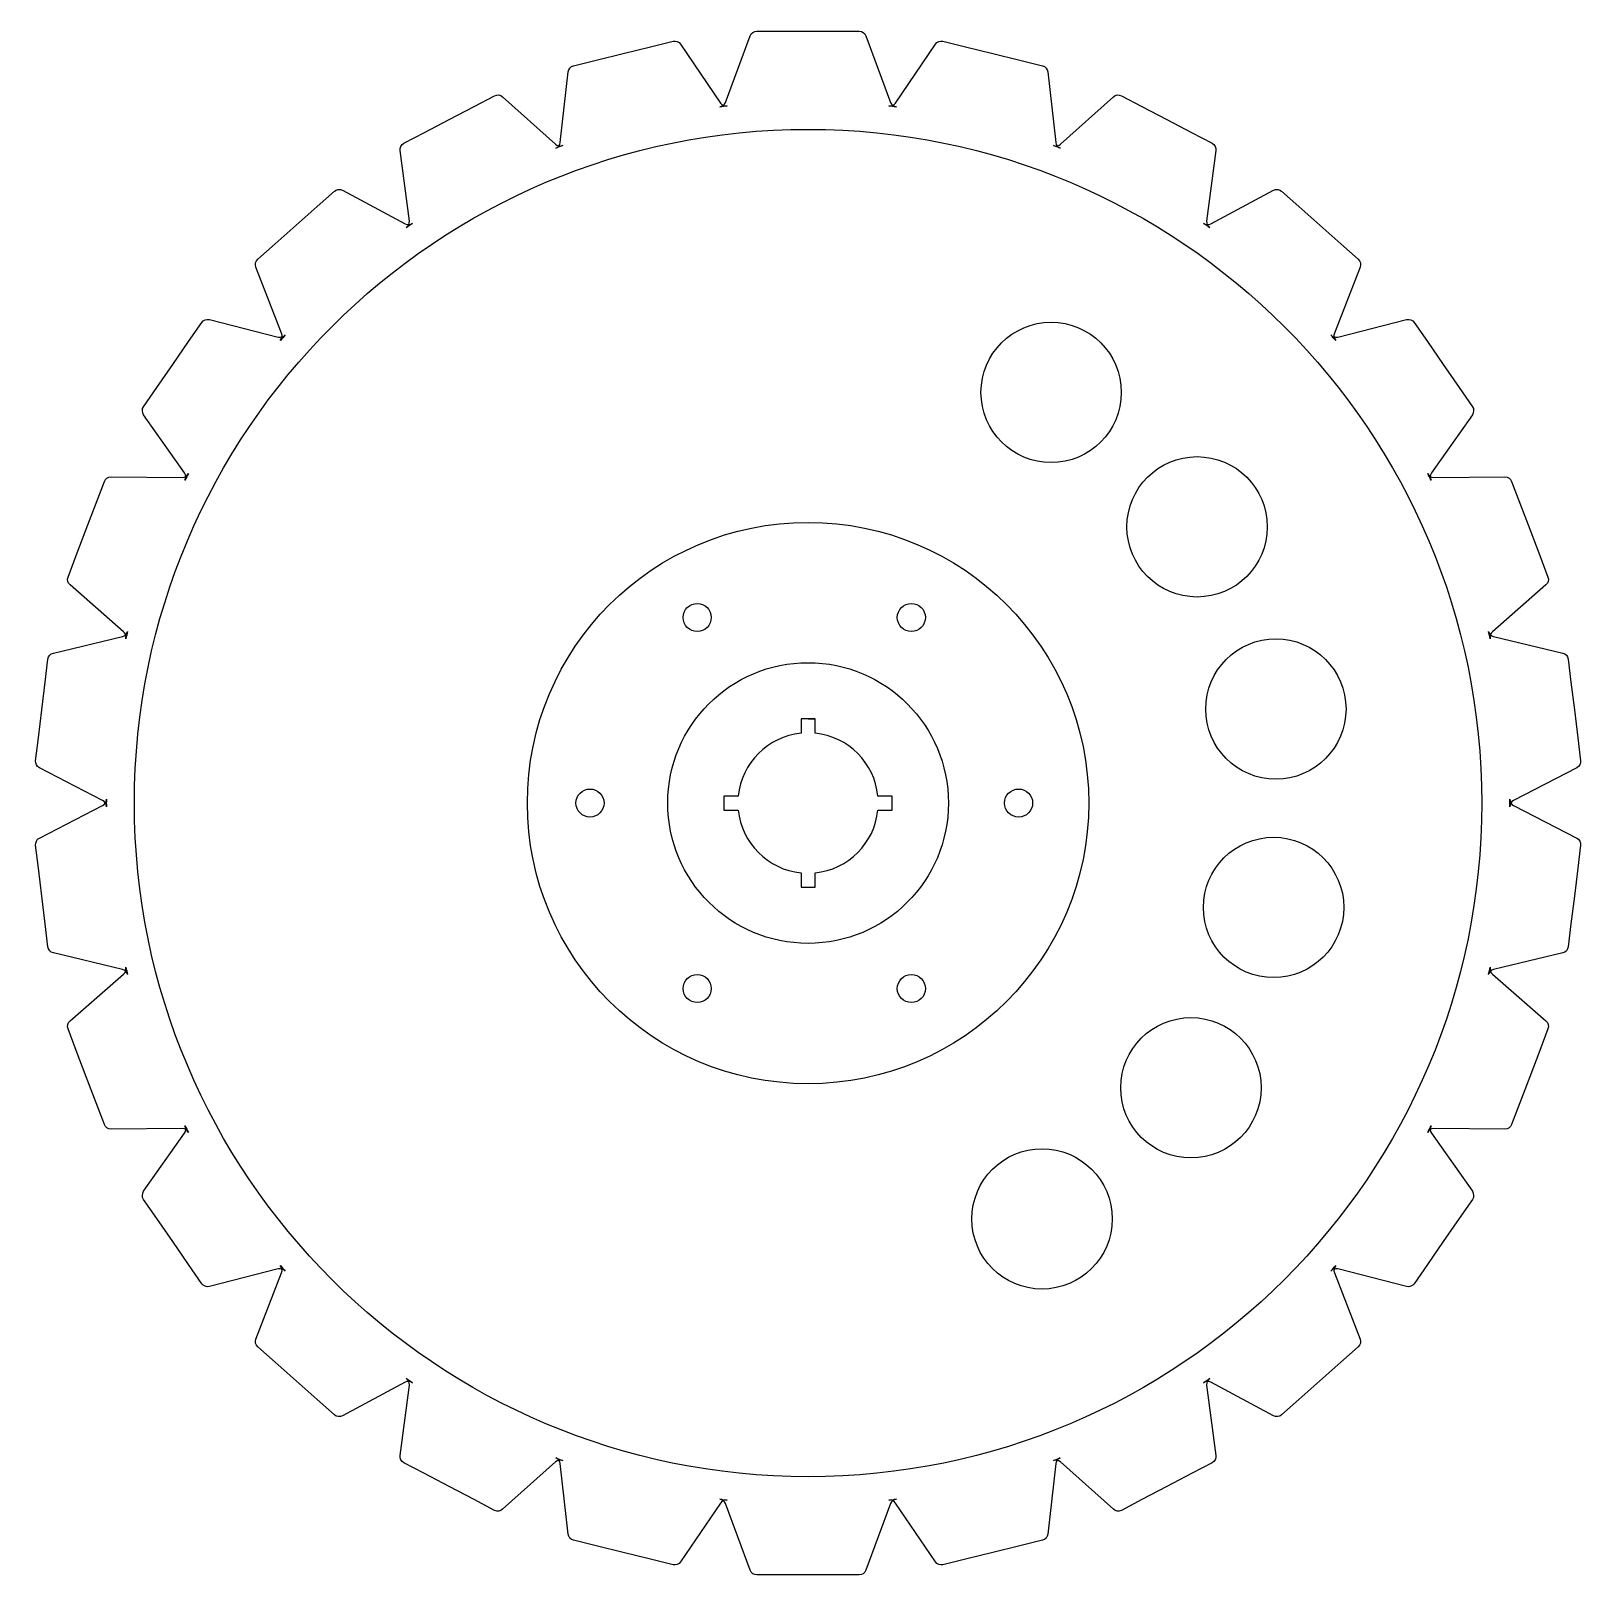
# Model space of a CAD drawing. Header units: millimetres. Extents: x 2951 to 4058, y 1194 to 2294.
import ezdxf

# ---------------------------------------------------------------- set-up
doc = ezdxf.new("R2010")
doc.units = ezdxf.units.MM

# ---------------------------------------------------------------- blocks, each defined once
blk = doc.blocks.new('*U2')
blk.add_lwpolyline([(-62.9, -27, 0.279243), (-58.8, -23.8), (-41.2, 23.7, -0.313547), (-36.5, 27), (-20, 27), (0, 27), (20, 27), (36.5, 27, -0.313547), (41.2, 23.7), (58.8, -23.8, 0.279243), (62.9, -27)], format="xyb")
blk = doc.blocks.new('*U3')
at = {"color": 0, "linetype": 'ByBlock', "lineweight": -2, "transparency": 16777216}
for p, rotation in [((3379.5, 2252), 13.84615384615382), ((3629.8, 2252), 346.1538461538463), ((3261.6, 2207.3), 27.69230769230769), ((3747.7, 2207.3), 332.3076923076924), ((3157.8, 2135.7), 41.53846153846155), ((3851.5, 2135.7), 318.4615384615385), ((3074.2, 2041.3), 55.38461538461539), ((3935.1, 2041.3), 304.6153846153846), ((3015.6, 1929.7), 69.23076923076923), ((3993.7, 1929.7), 290.7692307692308), ((2985.5, 1807.3), 83.0769230769231), ((4023.9, 1807.3), 276.923076923077), ((2985.5, 1681.2), 96.92307692307695), ((4023.9, 1681.2), 263.0769230769231), ((3015.6, 1558.8), 110.7692307692308), ((3993.7, 1558.8), 249.2307692307692), ((3074.2, 1447.1), 124.6153846153846), ((3935.1, 1447.1), 235.3846153846154), ((3157.8, 1352.7), 138.4615384615385), ((3851.5, 1352.7), 221.5384615384615), ((3261.6, 1281.1), 152.3076923076923), ((3747.7, 1281.1), 207.6923076923077), ((3379.5, 1236.4), 166.1538461538462), ((3629.8, 1236.4), 193.8461538461538), ((3504.7, 1221.2), 180)]:
    blk.add_blockref('*U2', p, dxfattribs=dict(at, rotation=rotation))
blk.add_blockref('*U2', (3504.7, 2267.2), dxfattribs=at)
blk = doc.blocks.new('*U6')
blk.add_circle((0, 0), 10)
blk = doc.blocks.new('*U7')
at = {"color": 0, "linetype": 'ByBlock', "lineweight": -2, "transparency": 16777216}
for p, rotation in [((3425.7, 1876.4), 119.9999999999999), ((3578.3, 1876.4), 59.99999999999997), ((3349.3, 1744.2), 180), ((3425.7, 1612), 239.9999999999999), ((3578.3, 1612), 299.9999999999998)]:
    blk.add_blockref('*U6', p, dxfattribs=dict(at, rotation=rotation))
blk.add_blockref('*U6', (3654.7, 1744.2), dxfattribs=at)
blk = doc.blocks.new('*U8')
blk.add_circle((0, 0), 50)
blk = doc.blocks.new('*U9')
at = {"color": 0, "linetype": 'ByBlock', "lineweight": -2, "transparency": 16777216}
blk.add_blockref('*U8', (3677.9, 2036.8), dxfattribs=at)
for p, rotation in [((3781.9, 1941), 336.0000000000001), ((3838, 1811.2), 312), ((3836.4, 1669.8), 288.0000000000001), ((3777.5, 1541.3), 264.0000000000001), ((3671.4, 1447.9), 240.0000000000001)]:
    blk.add_blockref('*U8', p, dxfattribs=dict(at, rotation=rotation))
blk = doc.blocks.new('*U10')
blk.add_lwpolyline([(5, -5.1), (5, 5.1), (0, 5.1), (-5, 5.1), (-5, -5.1)])
blk = doc.blocks.new('*U11')
at = {"color": 0, "linetype": 'ByBlock', "lineweight": -2, "transparency": 16777216}
blk.add_blockref('*U10', (3504.7, 1799.1), dxfattribs=at)
for p, rotation in [((3449.8, 1744.2), 90), ((3559.5, 1744.2), 269.9999999999999), ((3504.7, 1689.4), 180)]:
    blk.add_blockref('*U10', p, dxfattribs=dict(at, rotation=rotation))

msp = doc.modelspace()

# ---------------------------------------------------------------- linework, layer by layer
for p, q in [((3544.7, 2294.2), (3544.7, 2294.2)), ((3544.7, 2294.2), (3544.7, 2294.2)), ((3544.7, 2294.2), (3544.7, 2294.2)), ((3504.7, 1804.2), (3509.7, 1804.2)), ((3704.7, 1744.2), (3704.7, 1744.2))]:
    msp.add_line(p, q)
for radius in [480, 200, 100]:
    msp.add_circle((3504.7, 1744.2), radius)
for radius, start, end in [(500, 96.6194, 97.2267), (500, 82.7733, 83.3806), (500, 110.4656, 111.0729), (500, 68.9271, 69.5344), (500, 124.3117, 124.919), (500, 55.081, 55.6883), (500, 138.1579, 138.7652), (500, 41.2348, 41.8421), (500, 152.0041, 152.6113), (500, 27.3887, 27.9959), (500, 165.8502, 166.4575), (500, 13.5425, 14.1498), (50, 95.7392, 174.2608), (50, 5.7392, 84.2608), (500, 179.6964, 180.3036), (50, 185.7392, 264.2608), (50, 275.7392, 354.2608), (500, 359.6964, 0.3036), (500, 193.5425, 194.1498), (500, 345.8502, 346.4575), (500, 207.3887, 207.9959), (500, 332.0041, 332.6113), (500, 221.2348, 221.8421), (500, 318.1579, 318.7652), (500, 235.081, 235.6883), (500, 304.3117, 304.919), (500, 248.9271, 249.5344), (500, 290.4656, 291.0729), (500, 262.7733, 263.3806), (500, 276.6194, 277.2267)]:
    msp.add_arc((3504.7, 1744.2), radius, start, end)

# ---------------------------------------------------------------- block references
for name in ['*U3', '*U9', '*U7', '*U11']:
    msp.add_blockref(name, (0, 0))

doc.saveas('drawing.dxf')
